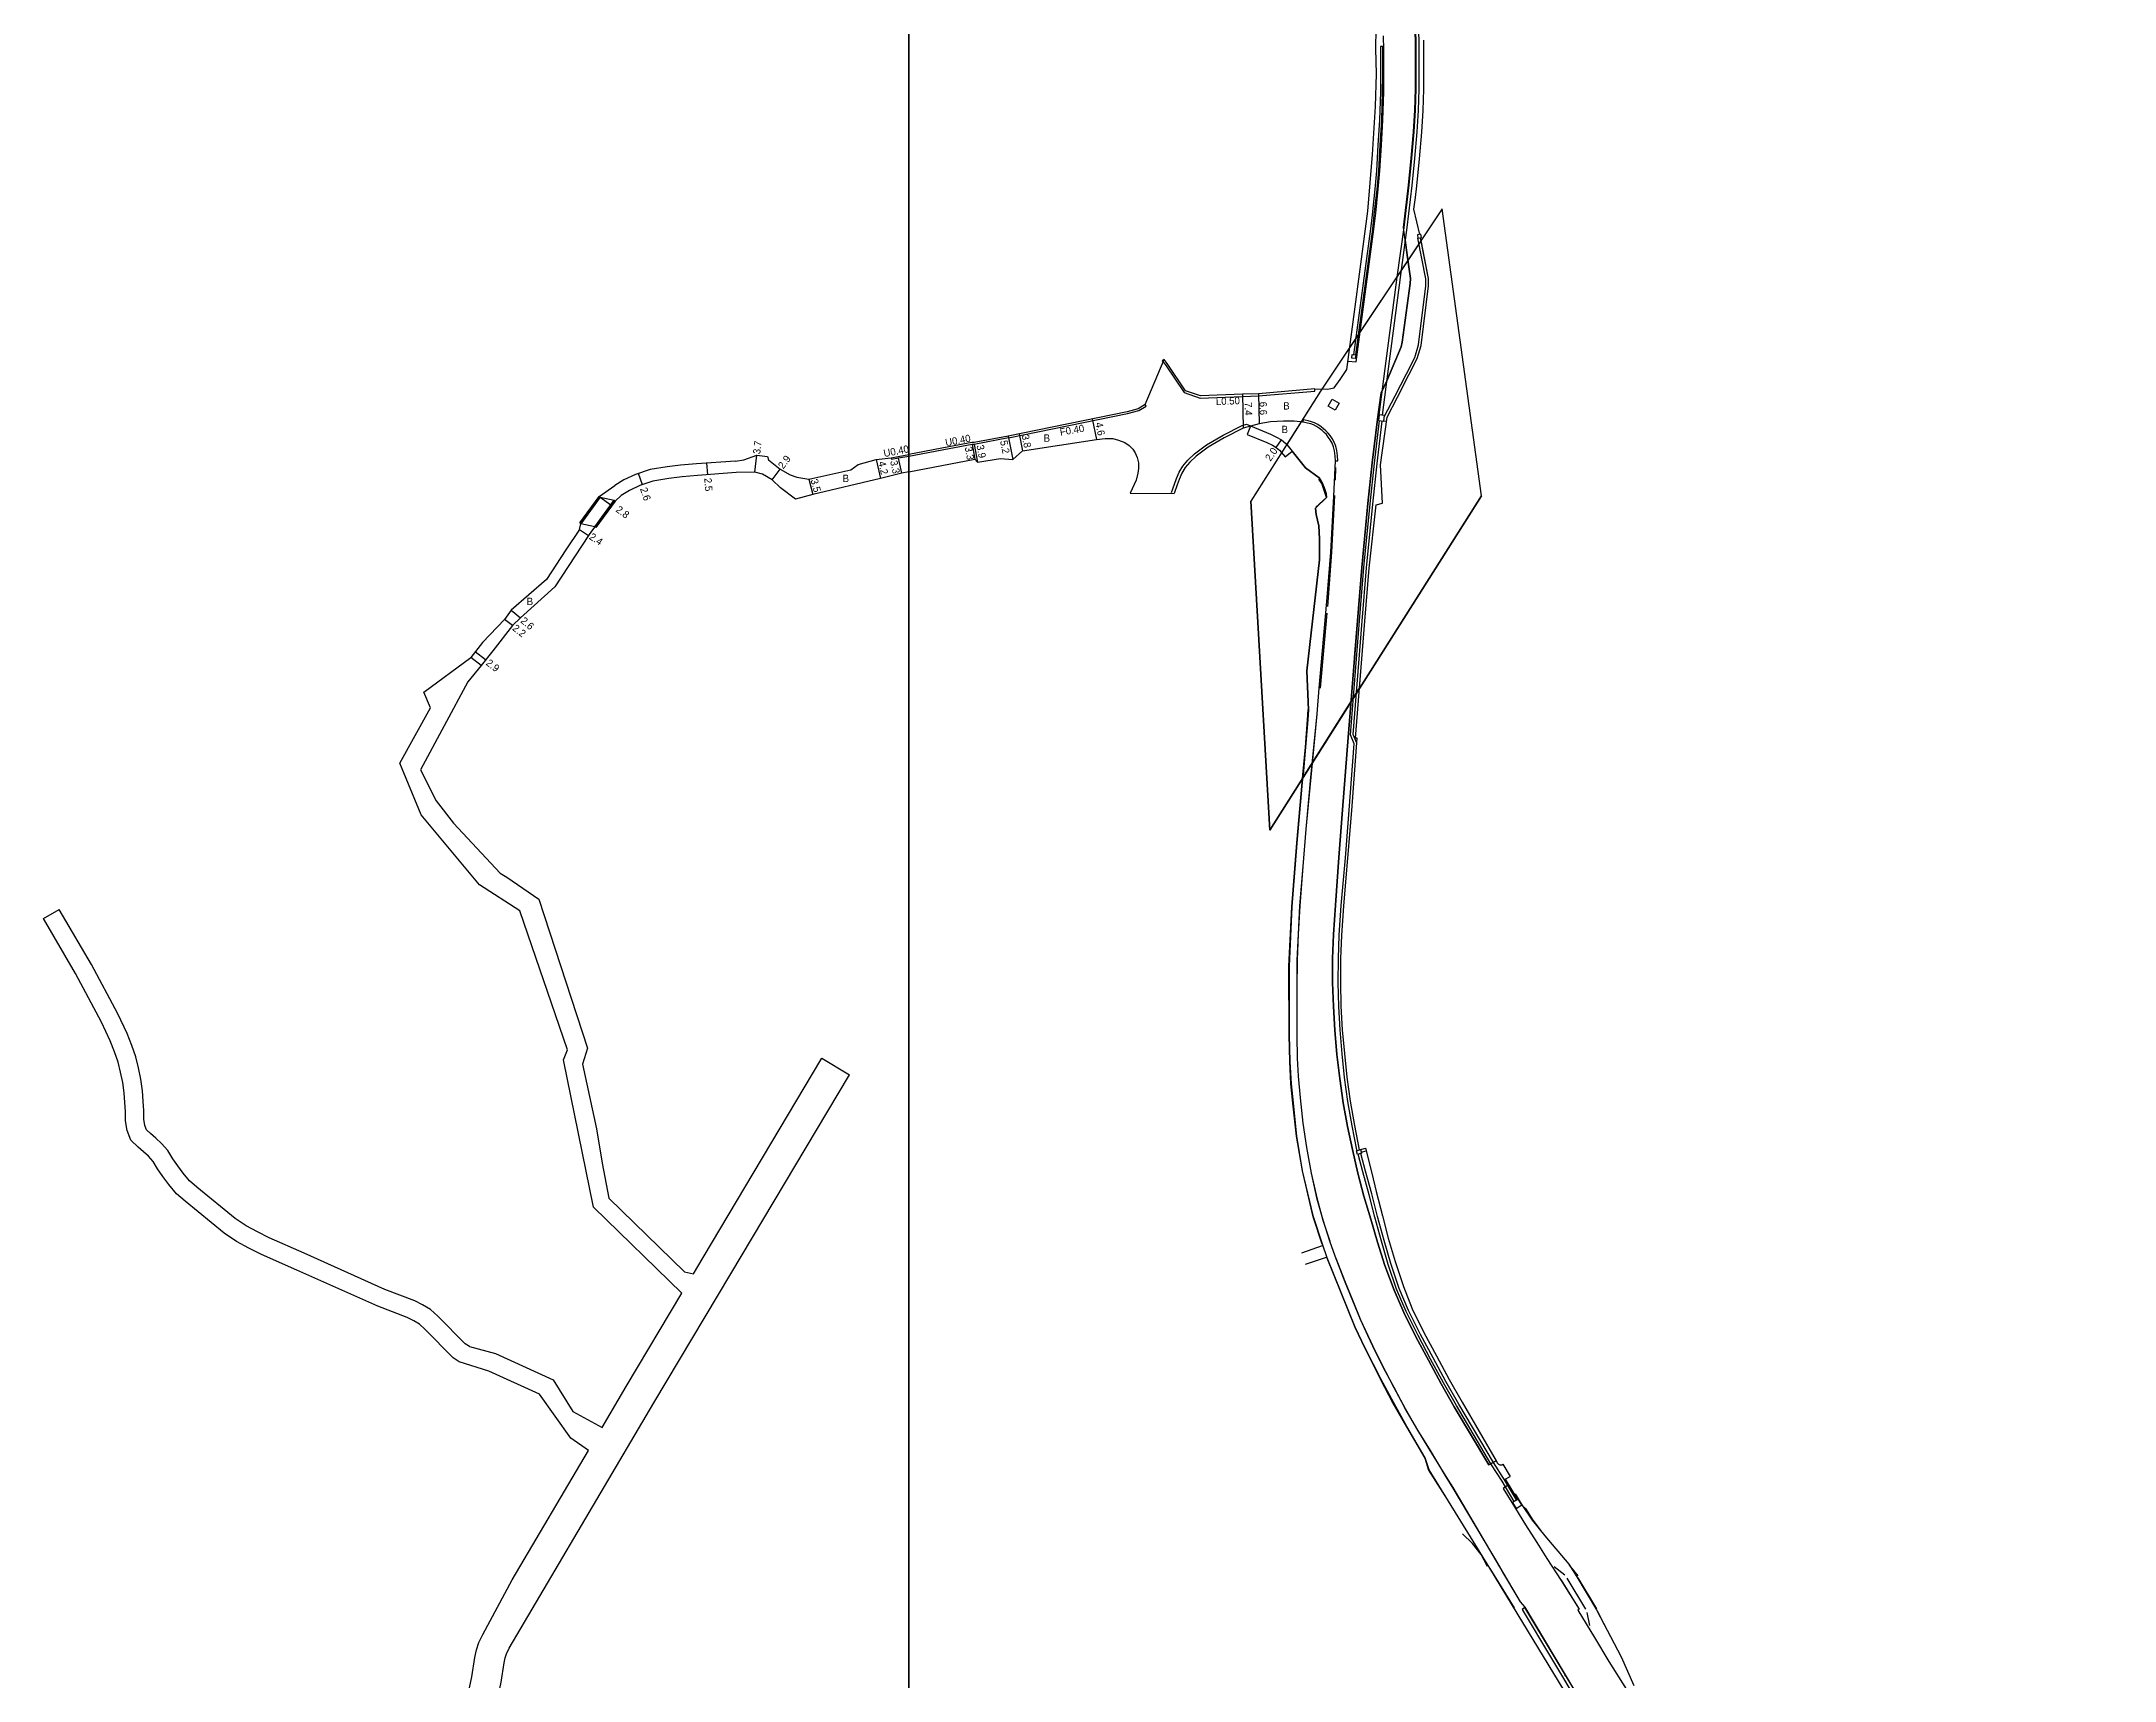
# Model space of a CAD drawing. Header units: metres. Extents: x 0 to 4000, y -96000 to -93000.
# Drawn here: x 1410.8 to 1863, y -95379.4 to -95021.9 of the extents above; entities that cross this region are included whole.
import ezdxf

# ---------------------------------------------------------------- set-up
doc = ezdxf.new("R2010")
doc.units = ezdxf.units.M
doc.header["$LTSCALE"] = 2.5
for name, color, linetype in [('その他', 7, 'Continuous'), ('側溝・桝', 7, 'Continuous'), ('図郭', 7, 'Continuous'), ('幅員', 7, 'Continuous'), ('歩道・分離帯・安全施設', 7, 'Continuous'), ('舗装', 7, 'Continuous'), ('道路', 7, 'Continuous')]:
    doc.layers.add(name, color=color, linetype=linetype)
doc.styles.get("Standard").update_dxf_attribs({"font": ''})
doc.styles.get('Standard').set_extended_font_data('@MS PGothic')

msp = doc.modelspace()

# ---------------------------------------------------------------- linework, layer by layer
at = {"layer": 'その他'}
for points in [[(1716.33, -95058.34), (1689.8, -95098.13), (1674.58, -95122.17), (1678.7, -95193.91), (1724.91, -95120.95)], [(1689.8, -95098.13), (1682.42, -95109.79), (1686.5, -95114.84), (1689.47, -95117.02), (1690.2, -95118.32), (1690.6, -95119.16), (1691, -95120.5), (1691.1, -95121.37), (1688.7, -95123.67), (1688.83, -95125.03), (1689.42, -95127.49), (1689.58, -95130.34), (1689.57, -95134.91), (1686.82, -95159.15), (1687.17, -95167.63), (1687.03, -95169.86), (1686.5, -95175.82), (1685.98, -95181.84), (1685.92, -95182.5), (1698.32, -95162.93), (1699.49, -95148.35), (1700.42, -95136.72), (1701.96, -95122.91), (1703.33, -95122.61), (1702.86, -95114.19), (1704.32, -95103.8), (1706.58, -95099.43), (1709.06, -95094.6), (1710.89, -95091), (1711.75, -95088.15), (1713.35, -95075.19), (1713.31, -95073.55), (1711.73, -95065.25)]]:
    msp.add_lwpolyline(points, close=True, dxfattribs=at)
at = {"layer": '側溝・桝'}
for points in [[(1702.58, -95103.32), (1703.91, -95093.21), (1706.53, -95073.29), (1708.05, -95062.42), (1709.16, -95053.2), (1709.74, -95047.3), (1710.25, -95041.56), (1710.52, -95036.87), (1710.68, -95032.2), (1710.69, -95027.49), (1710.66, -95021.61), (1710.38, -95015.72), (1709.96, -95009.9), (1709.33, -95003.98), (1708.04, -94992.29), (1706.74, -94980.71), (1705.43, -94969.04), (1704.4, -94958.41), (1703.9, -94950.75), (1703.71, -94941.08), (1704.03, -94933.41), (1704.39, -94927.97), (1705.18, -94921.11), (1706.5, -94912.86)], [(1711.11, -94913.59), (1707.06, -94912.94), (1705.74, -94921.18), (1704.59, -94933.44), (1704.27, -94941.08), (1704.46, -94950.73), (1704.96, -94958.36), (1705.99, -94968.98), (1707.3, -94980.65), (1708.6, -94992.23), (1709.89, -95003.91), (1710.52, -95009.85), (1710.94, -95015.68), (1711.22, -95021.6), (1711.26, -95027.49), (1711.25, -95032.21), (1711.08, -95036.89), (1710.82, -95041.6), (1710.3, -95047.36), (1709.72, -95053.26), (1708.62, -95062.42), (1707.2, -95073.38), (1704.58, -95093.3), (1703.24, -95103.41)], [(1697.46, -95090.25), (1701.17, -95062.8), (1701.51, -95059.7), (1702.14, -95054.15), (1702.48, -95050.07), (1702.8, -95044.5), (1703.13, -95039.01), (1703.34, -95032.82), (1703.39, -95029.39), (1703.39, -95022.96), (1702.91, -95022.96), (1702.91, -95029.39), (1702.86, -95032.84), (1702.65, -95039.04), (1702.32, -95044.5), (1702, -95050.08), (1701.66, -95054.11), (1701.04, -95059.65), (1700.7, -95062.75), (1697.02, -95090.19)], [(1703.71, -95103.74), (1706.07, -95099.17), (1708.55, -95094.34), (1710.35, -95090.79), (1711.19, -95088.04), (1712.77, -95075.16), (1712.74, -95073.61), (1711.05, -95064.78)], [(1655.65, -95091.21), (1655.25, -95091.51), (1655.95, -95092.42), (1660.03, -95098.47), (1663.53, -95099.68), (1672.77, -95099.29), (1676.26, -95099.19), (1688.57, -95098.14)], [(1688.57, -95098.14), (1688.52, -95097.64)], [(1621.71, -95108.33), (1647.7, -95103.05), (1650.16, -95102.35), (1651.76, -95101.42)], [(1651.76, -95101.42), (1651.56, -95101.07)], [(1685.9, -95104.9), (1686.07, -95104.42)], [(1693.07, -95113.32), (1693.58, -95113.31), (1693.49, -95112.28), (1693.35, -95111.1), (1693.12, -95110.11), (1692.76, -95109.26), (1692.34, -95108.5), (1691.89, -95107.85), (1691.44, -95107.3), (1690.96, -95106.79), (1690.46, -95106.34), (1689.9, -95105.89), (1689.19, -95105.44), (1688.46, -95105.06), (1687.83, -95104.8), (1687.08, -95104.6), (1686.42, -95104.47), (1686.07, -95104.42)], [(1697.77, -95263.79), (1697.74, -95263.67), (1696.68, -95258.4), (1695.78, -95253.12), (1695.01, -95247.86), (1694.53, -95242.7), (1694.04, -95237.48), (1693.75, -95232.34), (1693.63, -95227.15), (1693.68, -95221.87), (1693.85, -95216.84), (1694.31, -95210.37), (1695.22, -95199.94), (1696.02, -95189.56), (1697.15, -95175.08), (1696.32, -95173.12), (1698.31, -95148.26), (1699.25, -95136.62), (1700.59, -95122.7), (1701.55, -95113.83), (1702.67, -95104.57)], [(1697.73, -95174.92), (1696.92, -95173.02), (1698.9, -95148.31), (1699.84, -95136.67), (1701.18, -95122.76), (1702.14, -95113.9), (1703.26, -95104.66)], [(1704.18, -95104.79), (1703.57, -95104.7)], [(1621.63, -95107.93), (1614.21, -95109.37), (1613.74, -95109.37), (1608.68, -95110.32), (1600, -95111.96)], [(1596.1, -95112.69), (1597.64, -95112.39), (1600, -95111.96)], [(1732.03, -95340.34), (1729.4, -95335.92), (1726.97, -95332.12), (1719.46, -95319.42), (1716.59, -95314.44), (1713.8, -95309.29), (1711.06, -95304.18), (1708.47, -95298.92), (1706.36, -95294.07), (1704.57, -95288.63), (1703.09, -95283.57), (1701.64, -95278.34), (1700.37, -95273.43), (1699.04, -95268.42), (1697.99, -95264.6)], [(1732.54, -95340.03), (1729.9, -95335.61), (1727.49, -95331.83), (1719.97, -95319.12), (1717.11, -95314.15), (1714.33, -95309.01), (1711.59, -95303.91), (1709.01, -95298.67), (1706.92, -95293.86), (1705.14, -95288.45), (1703.66, -95283.4), (1702.22, -95278.19), (1700.95, -95273.27), (1699.61, -95268.27), (1698.56, -95264.44)], [(1698.67, -95264.16), (1699.73, -95263.87)], [(1750.43, -95394.69), (1748.53, -95389.13), (1747.27, -95385.03), (1734.36, -95363.48), (1733.77, -95363.9), (1746.6, -95385.32), (1747.84, -95389.34), (1749.87, -95394.99), (1752.28, -95400)]]:
    msp.add_lwpolyline(points, dxfattribs=at)
for points in [[(1710.91, -95064.05), (1711.05, -95064.78), (1711.81, -95064.64), (1711.66, -95063.9)], [(1696.69, -95090.14), (1697.46, -95090.25), (1697.36, -95091.02), (1696.59, -95090.92)], [(1691.43, -95101.39), (1692.31, -95099.86), (1693.85, -95100.73), (1692.97, -95102.27)], [(1702.42, -95104.54), (1703.57, -95104.7), (1703.74, -95103.48), (1702.58, -95103.32)], [(1698.73, -95264.4), (1697.85, -95264.64), (1697.62, -95263.83), (1698.51, -95263.58)], [(1732.89, -95339.82), (1731.68, -95340.55), (1732.47, -95341.85), (1733.68, -95341.11)]]:
    msp.add_lwpolyline(points, close=True, dxfattribs=at)
at = {"layer": '図郭'}
for points in [[(800, -95400), (1600, -95400), (1600, -94800), (800, -94800)], [(1600, -95400), (2400, -95400), (2400, -94800), (1600, -94800)]]:
    msp.add_lwpolyline(points, close=True, dxfattribs=at)
at = {"layer": '幅員'}
for points in [[(1672.75, -95098.79), (1672.9, -95106.19)], [(1676.23, -95098.69), (1676.38, -95105.29)], [(1639.99, -95104.21), (1640.9, -95108.72)], [(1613.77, -95109.77), (1614.37, -95113.01)], [(1614.25, -95109.77), (1614.95, -95113.6)], [(1621.63, -95107.93), (1622.66, -95113.03)], [(1624.03, -95107.45), (1624.78, -95111.17)], [(1680.14, -95110.41), (1681.27, -95108.75)], [(1556.11, -95116.34), (1555.92, -95113.85)], [(1566.41, -95115.81), (1566.85, -95112.13)], [(1592.86, -95113.07), (1593.81, -95117.16)], [(1598.43, -95116), (1597.71, -95112.78)], [(1541.88, -95118.55), (1541.05, -95116.09)], [(1570.19, -95117.48), (1571.91, -95115.14)], [(1578.14, -95117.34), (1579.08, -95120.71)], [(1532.67, -95121.28), (1534.96, -95122.95)], [(1528.12, -95128.29), (1530.12, -95129.61)], [(1513.26, -95145.92), (1515.24, -95147.61)], [(1513.5, -95149.29), (1511.77, -95147.93)], [(1507.67, -95156.78), (1505.38, -95155)]]:
    msp.add_lwpolyline(points, dxfattribs=at)
at = {"layer": '歩道・分離帯・安全施設'}
for points in [[(1707.97, -95063.05), (1707.88, -95062.43), (1708.99, -95053.18), (1709.57, -95047.29), (1710.08, -95041.54), (1710.35, -95036.86), (1710.51, -95032.2), (1710.52, -95027.49), (1710.48, -95021.62), (1710.21, -95015.73), (1709.79, -95009.91), (1709.16, -95003.99), (1707.87, -94992.31), (1706.57, -94980.73), (1705.26, -94969.06), (1704.23, -94958.42), (1703.73, -94950.76), (1703.54, -94941.08), (1703.85, -94933.4), (1704.22, -94927.95), (1705.01, -94921.08), (1706.33, -94912.83), (1706.5, -94912.86)], [(1728.09, -95331.5), (1726.48, -95332.39), (1718.97, -95319.7), (1716.1, -95314.71), (1713.31, -95309.56), (1710.56, -95304.44), (1707.96, -95299.16), (1705.85, -95294.29), (1703.83, -95288.89), (1702.24, -95283.82), (1700.74, -95278.79), (1699.26, -95273.74), (1697.91, -95268.7), (1696.74, -95263.57), (1695.7, -95258.52), (1694.74, -95253.36), (1693.98, -95248.08), (1693.38, -95242.83), (1692.88, -95237.57), (1692.59, -95232.39), (1692.43, -95227.16), (1692.4, -95221.89), (1692.61, -95216.68), (1693.03, -95210.3), (1693.78, -95199.84), (1694.58, -95189.45), (1695.81, -95173.67), (1697.85, -95148.22), (1698.79, -95136.58), (1700.13, -95122.65), (1701.09, -95113.78), (1702.25, -95104.22), (1703.05, -95098.52), (1704.23, -95095.92), (1707.41, -95088.5), (1707.61, -95087.46), (1709.31, -95074.67), (1709.39, -95073.56), (1708.79, -95068.96), (1707.88, -95062.43), (1708.99, -95053.18), (1709.57, -95047.29), (1710.08, -95041.54), (1710.35, -95036.86), (1710.51, -95032.2), (1710.52, -95027.49), (1710.48, -95021.62)], [(1695.77, -95091.6), (1697.54, -95091.73), (1701.4, -95062.81), (1701.82, -95059.29), (1702.36, -95054.1), (1702.73, -95050.06), (1703.1, -95044.48), (1703.37, -95039.02), (1703.58, -95032.82), (1703.63, -95029.29), (1703.59, -95023.67), (1703.52, -95020.66)], [(1695.77, -95091.6), (1697.54, -95091.73), (1701.4, -95062.81), (1701.82, -95059.29), (1702.36, -95054.1), (1702.73, -95050.06), (1703.1, -95044.48), (1703.37, -95039.02), (1703.58, -95032.82), (1703.63, -95029.29), (1703.59, -95023.67), (1703.52, -95020.66)], [(1697.54, -95091.73), (1701.4, -95062.81), (1701.82, -95059.29), (1702.36, -95054.1), (1702.73, -95050.06), (1703.1, -95044.48), (1703.37, -95039.02), (1703.58, -95032.82), (1703.63, -95029.29), (1703.59, -95023.67), (1703.52, -95020.66)], [(1700.93, -95115.21), (1701.09, -95113.78), (1702.25, -95104.22), (1703.05, -95098.52), (1704.23, -95095.92), (1707.41, -95088.5), (1707.61, -95087.46), (1709.31, -95074.67), (1709.39, -95073.56), (1708.79, -95068.96), (1707.88, -95062.43), (1708.99, -95053.18), (1709.57, -95047.29), (1710.08, -95041.54), (1710.35, -95036.86), (1710.51, -95032.2), (1710.52, -95027.49), (1710.48, -95021.62)], [(1708.26, -95065.18), (1708.79, -95068.96), (1709.39, -95073.56), (1709.31, -95074.67), (1707.61, -95087.46), (1707.41, -95088.5), (1704.23, -95095.92), (1703.05, -95098.52), (1702.25, -95104.22), (1701.09, -95113.78), (1700.13, -95122.65), (1698.79, -95136.58), (1697.85, -95148.22), (1695.81, -95173.67), (1694.58, -95189.45), (1693.78, -95199.84), (1693.03, -95210.3), (1692.61, -95216.68), (1692.4, -95221.89), (1692.43, -95227.16), (1692.59, -95232.39), (1692.88, -95237.57), (1693.38, -95242.83), (1693.98, -95248.08), (1694.74, -95253.36), (1695.7, -95258.52), (1696.74, -95263.57), (1697.91, -95268.7), (1699.26, -95273.74), (1700.74, -95278.79), (1702.24, -95283.82), (1703.83, -95288.89), (1705.85, -95294.29), (1707.96, -95299.16), (1710.56, -95304.44), (1713.31, -95309.56), (1716.1, -95314.71), (1718.97, -95319.7), (1726.48, -95332.39), (1728.09, -95331.5)], [(1685.9, -95104.9), (1685.34, -95104.82), (1684.06, -95104.72), (1682.83, -95104.7), (1681.7, -95104.69), (1680.36, -95104.74), (1678.91, -95104.84), (1676.38, -95105.29), (1674.55, -95105.76)], [(1747.32, -95384.98), (1734.41, -95363.43), (1733.41, -95362.21), (1728.93, -95354.6), (1718.73, -95337.32), (1717.19, -95334.89), (1713.5, -95328.88), (1711, -95324.81), (1708.24, -95320.09), (1705.82, -95315.5), (1703.99, -95312.03), (1701.81, -95307.72), (1700.1, -95304.15), (1698.54, -95300.67), (1696.82, -95296.6), (1695.17, -95292.49), (1693, -95286.85), (1691.84, -95283.6), (1690.34, -95278.96), (1689.09, -95274.4), (1687.82, -95268.76), (1686.79, -95263.11), (1685.99, -95257.84), (1685.43, -95252.31), (1684.96, -95247.6), (1684.79, -95243.66), (1684.72, -95238.78), (1684.69, -95234.25), (1684.71, -95228.39), (1684.72, -95222.24), (1684.96, -95216.6), (1685.28, -95210.44), (1685.97, -95201.82), (1686.67, -95193.69), (1687.71, -95182.35), (1689.07, -95168.53), (1689.5, -95162.95), (1691.18, -95144.03), (1692.06, -95133.25), (1692.66, -95121.05), (1693.07, -95113.32), (1692.99, -95112.33), (1692.85, -95111.19), (1692.63, -95110.27), (1692.31, -95109.48), (1691.91, -95108.76), (1691.49, -95108.15), (1691.06, -95107.63), (1690.61, -95107.15), (1690.14, -95106.73), (1689.6, -95106.31), (1688.93, -95105.88), (1688.25, -95105.52), (1687.67, -95105.28), (1686.97, -95105.09), (1686.34, -95104.97), (1685.9, -95104.9)], [(1747.32, -95384.98), (1734.41, -95363.43), (1733.41, -95362.21), (1728.93, -95354.6), (1718.73, -95337.32), (1717.19, -95334.89), (1713.5, -95328.88), (1711, -95324.81), (1708.24, -95320.09), (1705.82, -95315.5), (1703.99, -95312.03), (1701.81, -95307.72), (1700.1, -95304.15), (1698.54, -95300.67), (1696.82, -95296.6), (1695.17, -95292.49), (1693, -95286.85), (1691.84, -95283.6), (1690.34, -95278.96), (1689.09, -95274.4), (1687.82, -95268.76), (1686.79, -95263.11), (1685.99, -95257.84), (1685.43, -95252.31), (1684.96, -95247.6), (1684.79, -95243.66), (1684.72, -95238.78), (1684.69, -95234.25), (1684.71, -95228.39), (1684.72, -95222.24), (1684.96, -95216.6), (1685.28, -95210.44), (1685.97, -95201.82), (1686.67, -95193.69), (1687.71, -95182.35), (1689.07, -95168.53), (1689.5, -95162.95), (1691.18, -95144.03), (1692.06, -95133.25), (1692.66, -95121.05), (1693.07, -95113.32), (1692.99, -95112.33), (1692.85, -95111.19), (1692.63, -95110.27), (1692.31, -95109.48), (1691.91, -95108.76), (1691.49, -95108.15), (1691.06, -95107.63), (1690.61, -95107.15), (1690.14, -95106.73), (1689.6, -95106.31), (1688.93, -95105.88), (1688.25, -95105.52), (1687.67, -95105.28), (1686.97, -95105.09), (1686.34, -95104.97), (1685.9, -95104.9)], [(1657.29, -95120.28), (1657.95, -95118.4), (1658.39, -95117.2), (1658.99, -95115.78), (1659.78, -95114.47), (1660.83, -95113.23), (1662.28, -95111.84), (1664.93, -95109.83), (1668.52, -95107.76), (1672.68, -95105.62), (1673.63, -95105.37), (1678.87, -95107.54), (1680.21, -95108.18), (1681.27, -95108.75), (1682.24, -95109.57), (1683.61, -95111.23)], [(1693.07, -95113.32), (1692.99, -95112.33), (1692.85, -95111.19), (1692.63, -95110.27), (1692.31, -95109.48)], [(1688.74, -95123.43), (1691.06, -95121.34), (1690.1, -95118.28), (1689.39, -95117.31)], [(1693.03, -95114.79), (1692.97, -95117.53)], [(1692.87, -95120.9), (1692.19, -95133.25), (1691.29, -95145.1)], [(1697.2, -95156.26), (1697.85, -95148.22), (1698.79, -95136.58), (1699.93, -95124.76)], [(1691.19, -95146.54), (1689.7, -95162.93)], [(1726.48, -95332.39), (1718.97, -95319.7), (1716.1, -95314.71), (1713.31, -95309.56), (1710.56, -95304.44), (1707.96, -95299.16), (1705.85, -95294.29), (1703.83, -95288.89), (1702.24, -95283.82), (1700.74, -95278.79), (1699.26, -95273.74), (1697.91, -95268.7), (1696.74, -95263.57), (1695.7, -95258.52), (1694.74, -95253.36), (1693.98, -95248.08), (1693.38, -95242.83), (1692.88, -95237.57), (1692.59, -95232.39), (1692.43, -95227.16), (1692.4, -95221.89), (1692.61, -95216.68), (1693.03, -95210.3), (1693.78, -95199.84), (1694.58, -95189.45), (1695.81, -95173.67), (1696.97, -95159.15)], [(1690.12, -95284.22), (1688.2, -95278.28), (1685.85, -95268.24), (1684.58, -95260.69), (1683.72, -95253.44), (1683.34, -95249.27), (1683.06, -95244.47), (1682.93, -95238.58), (1682.89, -95223.56), (1683.5, -95210.63), (1684.61, -95196.7), (1685.96, -95181.84), (1686.48, -95175.82), (1686.95, -95169.87), (1687.1, -95167.62)], [(1689.02, -95168.58), (1687.65, -95182.35), (1686.6, -95193.69), (1685.96, -95201.82), (1685.27, -95210.44), (1684.94, -95216.6), (1684.69, -95222.24), (1684.65, -95228.4), (1684.65, -95234.25), (1684.64, -95238.78), (1684.73, -95243.67), (1684.91, -95247.6), (1685.37, -95252.32), (1685.95, -95257.85), (1686.71, -95263.13), (1687.77, -95268.77), (1689.06, -95274.41), (1690.29, -95278.97), (1691.82, -95283.6)], [(1690.16, -95284.59), (1685.63, -95286.15)], [(1690.99, -95287.1), (1686.44, -95288.68)], [(1691.17, -95287.2), (1697.29, -95302.33), (1699.43, -95306.93), (1702.79, -95313.63), (1705.57, -95318.92), (1708.51, -95324.08), (1712.58, -95330.89), (1713.36, -95333.52), (1717.38, -95339.89)], [(1693.1, -95287.27), (1695.17, -95292.5), (1696.81, -95296.61), (1698.53, -95300.76), (1700.1, -95304.15), (1701.79, -95307.73), (1703.98, -95312.03), (1705.79, -95315.51), (1708.24, -95320.09), (1710.97, -95324.82), (1713.48, -95328.9), (1717.12, -95334.95), (1718.67, -95337.46), (1728.88, -95354.69)], [(1730.82, -95336.75), (1729.6, -95337.49), (1731.5, -95340.58), (1734.48, -95345.45), (1736.94, -95349.27), (1739.17, -95352.82), (1742.27, -95357.57), (1746.19, -95363.86), (1745.91, -95364.05), (1749.53, -95370.04), (1752.66, -95375.23), (1756.51, -95381.37), (1759.44, -95386.28), (1762.45, -95391.66), (1763.78, -95394.13), (1765.29, -95396.95), (1766.46, -95399.31), (1766.8, -95400)], [(1730.82, -95336.75), (1729.6, -95337.49), (1731.5, -95340.58), (1734.48, -95345.45), (1736.94, -95349.27), (1739.17, -95352.82), (1742.27, -95357.57), (1746.19, -95363.86), (1745.91, -95364.05), (1749.53, -95370.04), (1752.66, -95375.23), (1756.51, -95381.37), (1759.44, -95386.28), (1762.45, -95391.66), (1763.78, -95394.13), (1765.29, -95396.95), (1766.46, -95399.31), (1766.8, -95400)], [(1729.6, -95337.49), (1731.5, -95340.58), (1734.48, -95345.45), (1736.94, -95349.27), (1739.17, -95352.82), (1742.27, -95357.57), (1746.19, -95363.86)], [(1732.28, -95338.72), (1733.81, -95341.22), (1734.53, -95341.88), (1736.13, -95344.46), (1737.93, -95346.81)], [(1726.18, -95354.51), (1724.81, -95351.89), (1722.94, -95349.54), (1720.73, -95347.43)], [(1732.09, -95363.57), (1726.82, -95354.97)], [(1729.52, -95355.79), (1732.83, -95361.34)], [(1740.77, -95354.56), (1743.11, -95356.35)], [(1745.92, -95363.26), (1742.35, -95357.52)], [(1743.5, -95357.05), (1747.56, -95363.88)], [(1746.01, -95356.54), (1744.09, -95354.28)], [(1750.09, -95363.79), (1746, -95356.99)], [(1754.01, -95400), (1751.66, -95395.35), (1750.19, -95391.37), (1749.85, -95390.32), (1749.4, -95389.17), (1747.32, -95384.98), (1734.41, -95363.43), (1733.41, -95362.21)], [(1745.91, -95364.05), (1749.53, -95370.04), (1752.66, -95375.23)], [(1747.91, -95364.58), (1748.5, -95367.43)], [(1751.65, -95367.18), (1750.32, -95364.52)]]:
    msp.add_lwpolyline(points, dxfattribs=at)
msp.add_point((1743.16, -95378.35, 216.46), dxfattribs=at)
at = {"layer": '道路'}
for points in [[(1688.52, -95097.64), (1688.52, -95097.64), (1691.32, -95097.71), (1692.74, -95097.39), (1694.04, -95095.58), (1695.53, -95093.41), (1698.58, -95070.46), (1700.09, -95058.86), (1701.13, -95046.49), (1701.75, -95036.01), (1702.01, -95028.93), (1701.86, -95023.46), (1701.91, -95019.13)], [(1711.62, -95064.68), (1711.81, -95064.64), (1711.66, -95063.9), (1711.45, -95063.95), (1710.17, -95058.45), (1710.5, -95055.89), (1710.8, -95053.38), (1711.39, -95047.46), (1711.9, -95041.68), (1712.17, -95036.94), (1712.33, -95032.23), (1712.34, -95027.49), (1712.31, -95021.57)], [(1716.33, -95058.34), (1689.8, -95098.13), (1674.58, -95122.17)], [(1724.91, -95120.95), (1716.33, -95058.34)], [(1698.3, -95263.64), (1697.24, -95258.3), (1696.34, -95253.03), (1695.57, -95247.8), (1695.09, -95242.65), (1694.6, -95237.44), (1694.31, -95232.32), (1694.2, -95227.15), (1694.24, -95221.88), (1694.42, -95216.87), (1694.87, -95210.42), (1695.78, -95199.99), (1696.59, -95189.61), (1697.81, -95173.85), (1697.45, -95173.82), (1699.49, -95148.35), (1700.42, -95136.72), (1701.96, -95122.91), (1703.33, -95122.61), (1702.86, -95114.19), (1704.32, -95103.8), (1706.58, -95099.43), (1709.06, -95094.6), (1710.89, -95091), (1711.75, -95088.15), (1713.35, -95075.19), (1713.31, -95073.55), (1711.62, -95064.68)], [(1651.56, -95101.07), (1655.65, -95091.21)], [(1688.52, -95097.64), (1676.23, -95098.69), (1672.75, -95098.79), (1663.6, -95099.18), (1660.35, -95098.05), (1656.36, -95092.13), (1655.65, -95091.21)], [(1651.56, -95101.07), (1650, -95101.98), (1647.61, -95102.66), (1621.63, -95107.93)], [(1621.71, -95108.33), (1614.25, -95109.77), (1613.77, -95109.77), (1608.76, -95110.71), (1600, -95112.37)], [(1621.63, -95107.93), (1621.71, -95108.33)], [(1622.66, -95113.03), (1624.78, -95111.17), (1640.9, -95108.72), (1642.84, -95108.45), (1644.45, -95108.47), (1645.69, -95108.84), (1647.11, -95109.35), (1648.05, -95110.01), (1648.83, -95110.78), (1649.37, -95111.56), (1649.81, -95112.59), (1650.05, -95113.81), (1650.06, -95115.02), (1649.96, -95116.05), (1649.59, -95117.58), (1648.26, -95120.43)], [(1674.55, -95105.76), (1672.9, -95106.19), (1668.8, -95108.29), (1665.27, -95110.33), (1662.67, -95112.3), (1661.27, -95113.64), (1660.27, -95114.82), (1659.52, -95116.06), (1658.95, -95117.42), (1658.51, -95118.6), (1657.86, -95120.48)], [(1674.55, -95105.76), (1673.79, -95107.6), (1678.06, -95109.37), (1679.31, -95109.96), (1680.14, -95110.41), (1680.82, -95110.98), (1682.07, -95112.5), (1683.61, -95111.23)], [(1550.18, -95114.27), (1547.24, -95114.66), (1543.54, -95115.26), (1540.35, -95116.32), (1537.85, -95117.49), (1535.86, -95118.71)], [(1562.15, -95113.4), (1553.68, -95114.01), (1550.18, -95114.27)], [(1562.15, -95113.4), (1564.01, -95113.15), (1566.85, -95112.13)], [(1566.85, -95112.13), (1569.16, -95112.41), (1569.41, -95113.12), (1571.91, -95115.14), (1574.1, -95116.38), (1575.54, -95116.93), (1578.14, -95117.34), (1587.37, -95115.29), (1588.92, -95114.11), (1592.86, -95113.07), (1596.1, -95112.69), (1596.18, -95113.08)], [(1600, -95112.37), (1597.71, -95112.78), (1596.18, -95113.08)], [(1600, -95115.72), (1614.37, -95113.01), (1614.95, -95113.6), (1620.01, -95112.81), (1622.66, -95113.03)], [(1747.47, -95389.04), (1731.69, -95363.02), (1726.71, -95354.9), (1713.5, -95333.43), (1712.63, -95330.85), (1708.62, -95324), (1705.75, -95318.83), (1702.92, -95313.59), (1699.52, -95306.9), (1697.34, -95302.31), (1691.27, -95287.23), (1690.19, -95284.25), (1688.28, -95278.26), (1685.87, -95268.24), (1684.65, -95260.68), (1683.87, -95253.42), (1683.44, -95249.26), (1683.17, -95244.46), (1683.02, -95238.58), (1683, -95223.56), (1683.57, -95210.65), (1684.7, -95196.71), (1685.98, -95181.84), (1686.5, -95175.82), (1687.03, -95169.86), (1687.17, -95167.63), (1686.82, -95159.15), (1689.57, -95134.91), (1689.58, -95130.34), (1689.42, -95127.49), (1688.83, -95125.03), (1688.7, -95123.67), (1691.1, -95121.37), (1691, -95120.5), (1690.6, -95119.16), (1690.2, -95118.32), (1689.47, -95117.02), (1686.5, -95114.84), (1683.61, -95111.23)], [(1528.12, -95128.29), (1528.45, -95127.06), (1532.67, -95121.28), (1532.43, -95121.1), (1535.86, -95118.71)], [(1550.53, -95116.85), (1547.62, -95117.23), (1544.16, -95117.79), (1541.32, -95118.74), (1539.08, -95119.79), (1537.22, -95120.93)], [(1562.33, -95115.89), (1553.89, -95116.51), (1550.53, -95116.85)], [(1600, -95115.72), (1598.43, -95116), (1593.81, -95117.16), (1579.08, -95120.71), (1575.29, -95121.72), (1571.96, -95119.22), (1570.19, -95117.48), (1568.07, -95116.26), (1566.41, -95115.81), (1562.33, -95115.89)], [(1528.2, -95126.88), (1532.43, -95121.1)], [(1532.67, -95121.28), (1528.45, -95127.06)], [(1537.22, -95120.93), (1535.93, -95122.13), (1535.69, -95121.95), (1531.46, -95127.73), (1530.76, -95128.71), (1530.12, -95129.61)], [(1531.46, -95127.73), (1535.69, -95121.95)], [(1535.93, -95122.13), (1531.7, -95127.91)], [(1532.43, -95121.1), (1532.67, -95121.28)], [(1535.69, -95121.95), (1535.93, -95122.13)], [(1648.26, -95120.43), (1657.86, -95120.48)], [(1678.7, -95193.91), (1674.58, -95122.17)], [(1724.91, -95120.95), (1678.7, -95193.91)], [(1528.45, -95127.06), (1528.2, -95126.88)], [(1531.7, -95127.91), (1531.46, -95127.73)], [(1528.12, -95128.29), (1525.17, -95132.78), (1520.96, -95139.26), (1513.26, -95145.92), (1511.77, -95147.93)], [(1530.12, -95129.61), (1527.18, -95134.09), (1522.79, -95140.85), (1515.24, -95147.61), (1513.5, -95149.29)], [(1511.77, -95147.93), (1506.97, -95152.94), (1504.42, -95156.24)], [(1513.5, -95149.29), (1509.23, -95154.76), (1506.72, -95158.01)], [(1506.72, -95158.01), (1503.77, -95161.54), (1493.46, -95180.72), (1496.9, -95187.53), (1500.67, -95192.37), (1510.81, -95203.28), (1512.28, -95204.17), (1519.29, -95208.95), (1529.89, -95241.47), (1528.8, -95244.93), (1531.86, -95259.03), (1533.09, -95266.55), (1534.56, -95274.17), (1551.08, -95290.28), (1552.99, -95290.69)], [(1494.21, -95163.8), (1504.42, -95156.24)], [(1506.72, -95158.01), (1504.42, -95156.24)], [(1550.46, -95294.94), (1531.19, -95276.16), (1524.69, -95244.04), (1525.56, -95241.84), (1515.14, -95211.51), (1506.31, -95205.81), (1493.63, -95190.58), (1488.97, -95179.31), (1495.62, -95167.2), (1494.21, -95163.8)], [(1411.22, -95213.2), (1414.67, -95211.18)], [(1501.89, -95309.88), (1500.61, -95309.02), (1494.5, -95302.84), (1493.23, -95301.7), (1491.98, -95300.94), (1490.58, -95300.22), (1484.15, -95297.78), (1466.49, -95289.87), (1458.77, -95286.44), (1456.04, -95285.1), (1453.33, -95283.63), (1450.64, -95281.8), (1442.11, -95274.83), (1440.26, -95273.25), (1438.53, -95271.22), (1437.22, -95269.45), (1436.1, -95267.77), (1435.12, -95266.17), (1434.14, -95265.06), (1433.05, -95264.08), (1431.87, -95263.06), (1430.29, -95261.53), (1429.46, -95259.43), (1429.13, -95257.34), (1429.08, -95255.25), (1429, -95253.29), (1428.83, -95251.18), (1428.53, -95248.93), (1428.05, -95246.7), (1427.49, -95244.52), (1426.71, -95242.23), (1425.79, -95239.85), (1423.86, -95235.76), (1418.23, -95225.16), (1411.22, -95213.2)], [(1504.12, -95306.56), (1503.17, -95305.93), (1497.26, -95299.94), (1495.62, -95298.47), (1493.93, -95297.45), (1492.21, -95296.56), (1485.67, -95294.08), (1468.12, -95286.22), (1460.46, -95282.82), (1457.88, -95281.55), (1455.42, -95280.21), (1453.04, -95278.59), (1444.67, -95271.76), (1443.1, -95270.41), (1441.66, -95268.73), (1440.5, -95267.15), (1439.47, -95265.6), (1438.34, -95263.78), (1436.99, -95262.25), (1435.7, -95261.08), (1434.57, -95260.1), (1433.69, -95259.26), (1433.35, -95258.37), (1433.12, -95256.97), (1433.08, -95255.12), (1432.99, -95253.04), (1432.81, -95250.75), (1432.47, -95248.24), (1431.94, -95245.79), (1431.33, -95243.38), (1430.47, -95240.87), (1429.48, -95238.28), (1427.44, -95233.97), (1421.73, -95223.21), (1414.67, -95211.18)], [(1552.99, -95290.69), (1555.12, -95287.12), (1581.04, -95243.68)], [(1581.04, -95243.68), (1587.05, -95247.27)], [(1519.48, -95361), (1544.38, -95318.84), (1561.13, -95290.7), (1587.05, -95247.27)], [(1698.3, -95263.64), (1699.58, -95263.29), (1700.99, -95268.73), (1701.96, -95272.72), (1703.3, -95278.05), (1704.52, -95282.89), (1706.1, -95288.03), (1707.9, -95293.46), (1709.79, -95298.31), (1712.35, -95303.52), (1715.08, -95308.6), (1717.86, -95313.73), (1720.71, -95318.69), (1728.09, -95331.5), (1728.42, -95332.02), (1728.62, -95332.21), (1728.87, -95332.35), (1729.14, -95332.39), (1729.35, -95332.34), (1729.59, -95332.21)], [(1533.07, -95324.22), (1538.36, -95315.27), (1550.46, -95294.94)], [(1504.12, -95306.56), (1509.79, -95308.04), (1522.39, -95313.82), (1526.7, -95320.75), (1533.07, -95324.22)], [(1530.12, -95329.23), (1526.29, -95326.55), (1519.44, -95316.96), (1508.37, -95311.9), (1501.89, -95309.88)], [(1513.45, -95357.44), (1530.12, -95329.23)], [(1729.59, -95332.21), (1731.14, -95334.91)], [(1730.07, -95335.52), (1731.14, -95334.91)], [(1730.07, -95335.52), (1732.74, -95339.91)], [(1732.74, -95339.91), (1732.89, -95339.82), (1733.68, -95341.11), (1735.94, -95344.46), (1738.74, -95347.82), (1743.92, -95354.05), (1745.71, -95356.82), (1749.97, -95363.99), (1755.34, -95374.27), (1758.17, -95380.51)], [(1494.17, -95400), (1501.73, -95387.03), (1502.69, -95385.18), (1503.32, -95383.77), (1503.78, -95382.4), (1504.17, -95381.01), (1504.65, -95378.62), (1505.3, -95374.39), (1505.67, -95372.69), (1506.22, -95371.11), (1507.06, -95369.36), (1513.45, -95357.44)], [(1501.69, -95400), (1507.42, -95390.17), (1508.54, -95388.01), (1509.38, -95386.13), (1509.98, -95384.33), (1510.49, -95382.55), (1511.06, -95379.75), (1511.69, -95375.57), (1511.93, -95374.46), (1512.24, -95373.59), (1512.84, -95372.34), (1519.48, -95361)]]:
    msp.add_lwpolyline(points, dxfattribs=at)
msp.add_lwpolyline([(1532.67, -95121.28), (1535.69, -95121.95), (1531.46, -95127.73), (1528.45, -95127.06)], close=True, dxfattribs=at)

# ---------------------------------------------------------------- texts
at = {"layer": '側溝・桝'}
for s, rotation, p in [('L0.50', 2.4539, (1667, -95101.2)), ('U0.40', 10.6714, (1608.09, -95110.17)), ('F0.40', 9.7945, (1633.08, -95107.88)), ('U0.40', 10.9866, (1594.63, -95112.53))]:
    msp.add_text(s, height=1.6, rotation=rotation, dxfattribs=at).set_placement(p)
at = {"layer": '幅員'}
for s, rotation, p in [('7.4', 271.18, (1673.23, -95100.56)), ('6.6', 271.2905, (1676.48, -95100.46)), ('4.6', 281.4655, (1640.66, -95105.11)), ('3.7', 83.2742, (1567.56, -95111.96)), ('5.2', 281.4655, (1619.88, -95109.04)), ('3.8', 281.4655, (1624.58, -95107.78)), ('2.9', 53.6603, (1572.61, -95115.24)), ('4.2', 283.0146, (1593.3, -95113.63)), ('3.3', 282.5702, (1595.89, -95113.44)), ('3.3', 280.4343, (1612.17, -95110.39)), ('3.9', 280.3665, (1614.74, -95110)), ('2.0', 55.8277, (1678.89, -95113.56)), ('2.5', 274.1509, (1555.36, -95117.13)), ('3.5', 285.5293, (1578.54, -95117.54)), ('2.8', 323.8055, (1535.92, -95124.3)), ('2.6', 288.5256, (1541.33, -95119.45)), ('2.4', 326.727, (1530.11, -95130.3)), ('2.2', 321.7755, (1513.36, -95150.13)), ('2.6', 319.555, (1515.15, -95148.47)), ('2.9', 322.3399, (1507.6, -95157.73))]:
    msp.add_text(s, height=1.6, rotation=rotation, dxfattribs=at).set_placement(p)
at = {"layer": '舗装'}
for p in [(1681.66, -95102.15), (1629.4, -95109.18), (1681.3, -95107.29), (1585.55, -95117.97), (1516.63, -95144.81)]:
    msp.add_text('B', height=1.6, dxfattribs=at).set_placement(p)

doc.saveas('drawing.dxf')
